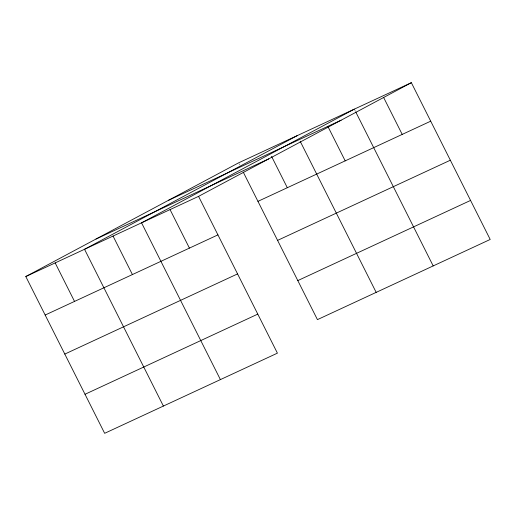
<?xml version="1.0" encoding="UTF-8"?>
<svg xmlns="http://www.w3.org/2000/svg" width="516" height="516" viewBox="0 0 516 516"><rect width="100%" height="100%" fill="white"/><g stroke="black" fill="none" stroke-linecap="round" stroke-linejoin="round"><path stroke-width="0.39" stroke-dasharray="2.58 1.94" d="M354.698 109.85L355.414 111.275M238.947 163.566L239.663 164.991"/><path stroke-width="0.77" d="M25.8 276.537L198.563 196.37L277.415 353.15L104.651 433.317L25.8 276.537L238.585 162.85L411.349 82.683L490.2 239.463L317.437 319.63L243.249 172.118M297.326 135.592L84.54 249.286L163.391 406.06M354.337 109.14L141.552 222.828L220.403 379.602M198.563 196.37L411.349 82.683M168.364 200.369L341.128 120.202M96.021 239.024L268.784 158.857M257.948 201.35L430.712 121.183M45.163 315.037L217.926 234.877M277.582 240.385L450.345 160.218M64.797 354.073L237.56 273.906M297.803 280.594L470.573 200.427M85.017 394.282L257.781 314.121M383.562 97.337L402.209 134.412M355.769 111.991L433.188 265.914M327.983 126.646L345.198 160.869M300.196 141.3L376.177 292.372M271.539 156.354L287.322 187.721M170.061 209.599L189.424 248.099M113.043 236.057L132.412 274.557M55.167 262.908L74.536 301.415"/></g></svg>
